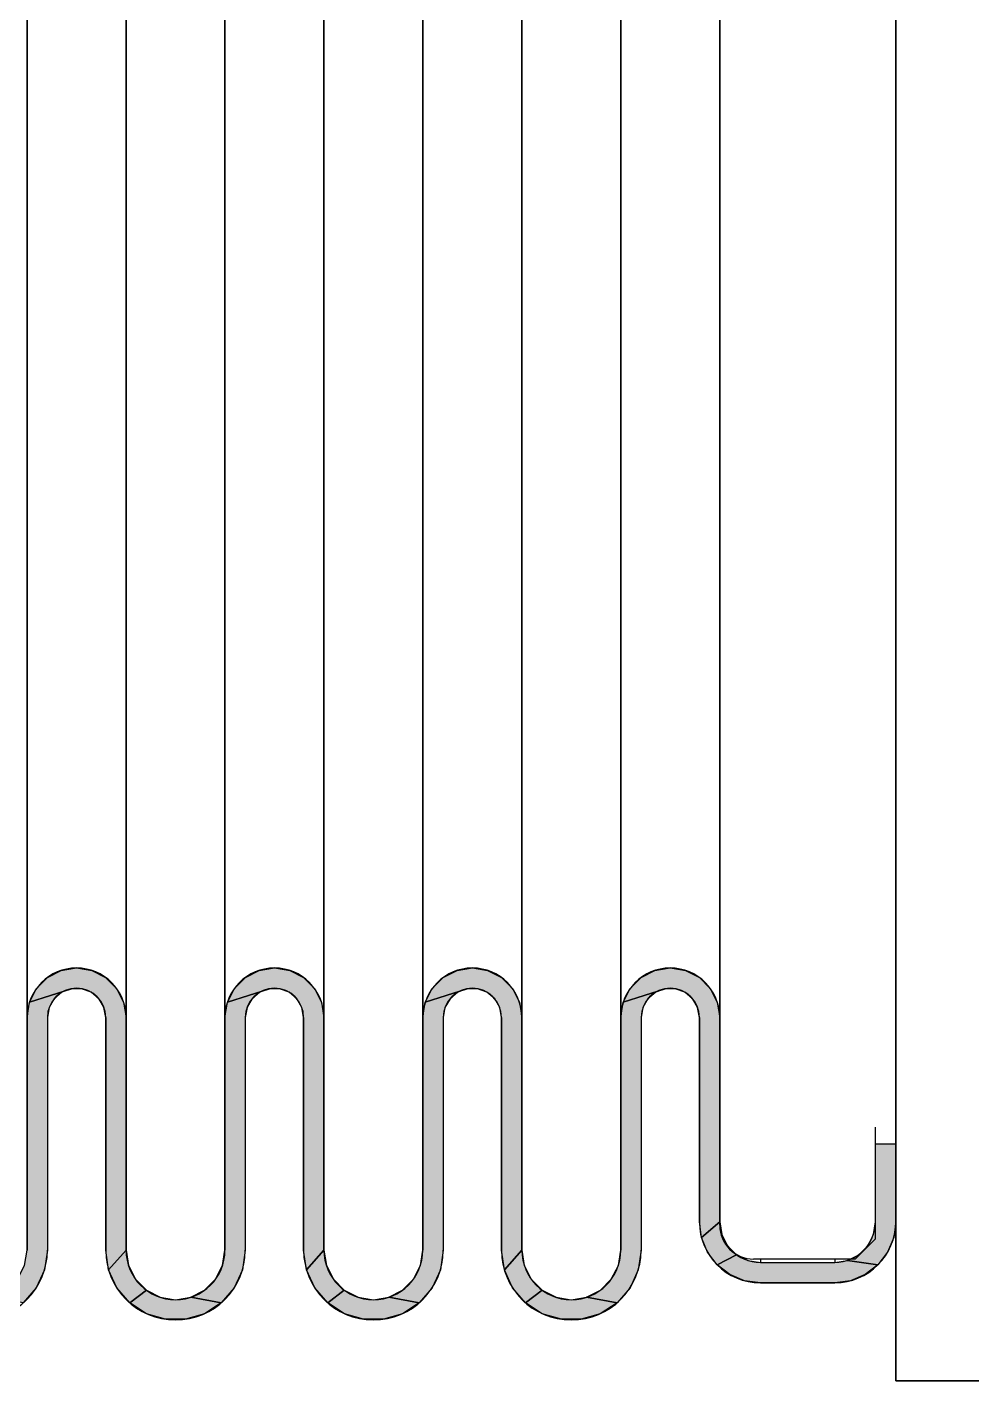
# Model space of a CAD drawing. Header units: millimetres. Extents: x -3183 to 3067, y 1033 to 2218.
# Drawn here: x 2817.27 to 2831.23, y 1586.05 to 1606.05 of the extents above; entities that cross this region are included whole.
import ezdxf

# ---------------------------------------------------------------- set-up
doc = ezdxf.new("R2010")
doc.units = ezdxf.units.MM
doc.layers.add('Kontury', color=7, linetype='Continuous', lineweight=35)

# ---------------------------------------------------------------- blocks, each defined once
blk = doc.blocks.new('*U99')
at = {"color": 2, "linetype": 'Continuous', "extrusion": (0, 0, -1)}
for points in [[(-131.972, 180.432), (-134.014, 180.109), (-131.649, 180.109)], [(-132.38, 180.64), (-133.69, 180.432), (-131.972, 180.432)], [(-133.69, 180.432), (-134.014, 180.109), (-131.972, 180.432)], [(-132.831, 180.711), (-133.283, 180.64), (-132.38, 180.64)], [(-133.283, 180.64), (-133.69, 180.432), (-132.38, 180.64)], [(-131.649, 180.109), (-132.682, 180.098), (-131.441, 179.701)], [(-134.014, 180.109), (-132.682, 180.098), (-131.649, 180.109)], [(-134.014, 180.109), (-132.981, 180.098), (-132.682, 180.098)], [(-134.014, 180.109), (-134.221, 179.701), (-132.981, 180.098)], [(-132.981, 180.098), (-134.221, 179.701), (-133.262, 179.996)], [(-133.262, 179.996), (-134.221, 179.701), (-133.491, 179.804)], [(-133.491, 179.804), (-134.221, 179.701), (-133.641, 179.544)], [(-134.221, 179.701), (-134.293, 179.25), (-133.641, 179.544)], [(-133.641, 179.544), (-134.293, 179.25), (-133.693, 179.25)], [(-133.693, 179.25), (-134.293, 172.373), (-133.693, 172.373)], [(-134.293, 179.25), (-134.293, 172.373), (-133.693, 179.25)], [(-134.293, 172.373), (-133.776, 171.792), (-133.693, 172.373)]]:
    blk.add_solid(points, dxfattribs=at)
blk = doc.blocks.new('*U100')
at = {"color": 2, "linetype": 'Continuous', "extrusion": (0, 0, -1)}
for points in [[(-137.818, 180.432), (-139.86, 180.109), (-137.495, 180.109)], [(-138.226, 180.64), (-139.537, 180.432), (-137.818, 180.432)], [(-139.537, 180.432), (-139.86, 180.109), (-137.818, 180.432)], [(-138.677, 180.711), (-139.129, 180.64), (-138.226, 180.64)], [(-139.129, 180.64), (-139.537, 180.432), (-138.226, 180.64)], [(-137.495, 180.109), (-138.528, 180.098), (-137.287, 179.701)], [(-139.86, 180.109), (-138.528, 180.098), (-137.495, 180.109)], [(-139.86, 180.109), (-138.827, 180.098), (-138.528, 180.098)], [(-139.86, 180.109), (-140.067, 179.701), (-138.827, 180.098)], [(-138.827, 180.098), (-140.067, 179.701), (-139.108, 179.996)], [(-139.108, 179.996), (-140.067, 179.701), (-139.337, 179.804)], [(-139.337, 179.804), (-140.067, 179.701), (-139.487, 179.544)], [(-140.067, 179.701), (-140.139, 179.25), (-139.487, 179.544)], [(-139.487, 179.544), (-140.139, 179.25), (-139.539, 179.25)], [(-139.539, 179.25), (-140.139, 172.373), (-139.539, 172.373)], [(-140.139, 179.25), (-140.139, 172.373), (-139.539, 179.25)], [(-140.139, 172.373), (-139.623, 171.792), (-139.539, 172.373)]]:
    blk.add_solid(points, dxfattribs=at)
blk = doc.blocks.new('*U101')
at = {"color": 2, "linetype": 'Continuous', "extrusion": (0, 0, -1)}
for points in [[(-143.665, 180.432), (-145.706, 180.109), (-143.341, 180.109)], [(-144.072, 180.64), (-145.383, 180.432), (-143.665, 180.432)], [(-145.383, 180.432), (-145.706, 180.109), (-143.665, 180.432)], [(-144.524, 180.711), (-144.975, 180.64), (-144.072, 180.64)], [(-144.975, 180.64), (-145.383, 180.432), (-144.072, 180.64)], [(-143.341, 180.109), (-144.374, 180.098), (-143.134, 179.701)], [(-145.706, 180.109), (-144.374, 180.098), (-143.341, 180.109)], [(-145.706, 180.109), (-144.673, 180.098), (-144.374, 180.098)], [(-145.706, 180.109), (-145.914, 179.701), (-144.673, 180.098)], [(-144.673, 180.098), (-145.914, 179.701), (-144.954, 179.996)], [(-144.954, 179.996), (-145.914, 179.701), (-145.184, 179.804)], [(-145.184, 179.804), (-145.914, 179.701), (-145.333, 179.544)], [(-145.914, 179.701), (-145.985, 179.25), (-145.333, 179.544)], [(-145.333, 179.544), (-145.985, 179.25), (-145.385, 179.25)], [(-145.385, 179.25), (-145.985, 172.373), (-145.385, 172.373)], [(-145.985, 179.25), (-145.985, 172.373), (-145.385, 179.25)], [(-145.985, 172.373), (-145.469, 171.792), (-145.385, 172.373)]]:
    blk.add_solid(points, dxfattribs=at)
blk = doc.blocks.new('*U102')
at = {"color": 2, "linetype": 'Continuous', "extrusion": (0, 0, -1)}
for points in [[(-149.511, 180.432), (-151.552, 180.109), (-149.187, 180.109)], [(-149.918, 180.64), (-151.229, 180.432), (-149.511, 180.432)], [(-151.229, 180.432), (-151.552, 180.109), (-149.511, 180.432)], [(-150.37, 180.711), (-150.821, 180.64), (-149.918, 180.64)], [(-150.821, 180.64), (-151.229, 180.432), (-149.918, 180.64)], [(-149.187, 180.109), (-150.22, 180.098), (-148.98, 179.701)], [(-151.552, 180.109), (-150.22, 180.098), (-149.187, 180.109)], [(-151.552, 180.109), (-150.519, 180.098), (-150.22, 180.098)], [(-151.552, 180.109), (-151.76, 179.701), (-150.519, 180.098)], [(-150.519, 180.098), (-151.76, 179.701), (-150.801, 179.996)], [(-150.801, 179.996), (-151.76, 179.701), (-151.03, 179.804)], [(-151.03, 179.804), (-151.76, 179.701), (-151.179, 179.544)], [(-151.76, 179.701), (-151.831, 179.25), (-151.179, 179.544)], [(-151.179, 179.544), (-151.831, 179.25), (-151.231, 179.25)], [(-151.231, 179.25), (-151.831, 173.211), (-151.231, 173.211)], [(-151.831, 179.25), (-151.831, 173.211), (-151.231, 179.25)], [(-151.831, 173.211), (-151.293, 172.745), (-151.231, 173.211)]]:
    blk.add_solid(points, dxfattribs=at)
blk = doc.blocks.new('*U106')
at = {"color": 2, "linetype": 'Continuous', "extrusion": (0, 0, -1)}
for points in [[(-132.682, 180.098), (-132.401, 179.996), (-131.441, 179.701)], [(-131.441, 179.701), (-132.022, 179.544), (-131.37, 179.25)], [(-132.401, 179.996), (-132.171, 179.804), (-131.441, 179.701)], [(-132.171, 179.804), (-132.022, 179.544), (-131.441, 179.701)], [(-132.022, 179.544), (-131.97, 179.25), (-131.37, 179.25)], [(-131.37, 179.25), (-131.97, 172.373), (-131.37, 172.373)], [(-131.97, 179.25), (-131.97, 172.373), (-131.37, 179.25)], [(-131.37, 172.373), (-131.886, 171.792), (-131.298, 171.921)], [(-131.97, 172.373), (-131.886, 171.792), (-131.37, 172.373)], [(-131.298, 171.921), (-131.886, 171.792), (-131.091, 171.514)], [(-131.886, 171.792), (-131.643, 171.258), (-131.091, 171.514)], [(-131.091, 171.514), (-131.643, 171.258), (-130.767, 171.19)], [(-131.643, 171.258), (-131.258, 170.815), (-130.767, 171.19)], [(-130.767, 171.19), (-131.258, 170.815), (-130.36, 170.983)]]:
    blk.add_solid(points, dxfattribs=at)
blk = doc.blocks.new('*U107')
at = {"color": 2, "linetype": 'Continuous', "extrusion": (0, 0, -1)}
for points in [[(-138.528, 180.098), (-138.247, 179.996), (-137.287, 179.701)], [(-137.287, 179.701), (-137.868, 179.544), (-137.216, 179.25)], [(-138.247, 179.996), (-138.018, 179.804), (-137.287, 179.701)], [(-138.018, 179.804), (-137.868, 179.544), (-137.287, 179.701)], [(-137.868, 179.544), (-137.816, 179.25), (-137.216, 179.25)], [(-137.216, 179.25), (-137.816, 172.373), (-137.216, 172.373)], [(-137.816, 179.25), (-137.816, 172.373), (-137.216, 179.25)], [(-137.216, 172.373), (-137.732, 171.792), (-137.144, 171.921)], [(-137.816, 172.373), (-137.732, 171.792), (-137.216, 172.373)], [(-137.144, 171.921), (-137.732, 171.792), (-136.937, 171.514)], [(-137.732, 171.792), (-137.489, 171.258), (-136.937, 171.514)], [(-136.937, 171.514), (-137.489, 171.258), (-136.613, 171.19)], [(-137.489, 171.258), (-137.104, 170.815), (-136.613, 171.19)], [(-136.613, 171.19), (-137.104, 170.815), (-136.206, 170.983)]]:
    blk.add_solid(points, dxfattribs=at)
blk = doc.blocks.new('*U108')
at = {"color": 2, "linetype": 'Continuous', "extrusion": (0, 0, -1)}
for points in [[(-144.374, 180.098), (-144.093, 179.996), (-143.134, 179.701)], [(-143.134, 179.701), (-143.714, 179.544), (-143.062, 179.25)], [(-144.093, 179.996), (-143.864, 179.804), (-143.134, 179.701)], [(-143.864, 179.804), (-143.714, 179.544), (-143.134, 179.701)], [(-143.714, 179.544), (-143.662, 179.25), (-143.062, 179.25)], [(-143.062, 179.25), (-143.662, 172.373), (-143.062, 172.373)], [(-143.662, 179.25), (-143.662, 172.373), (-143.062, 179.25)], [(-143.062, 172.373), (-143.579, 171.792), (-142.991, 171.921)], [(-143.662, 172.373), (-143.579, 171.792), (-143.062, 172.373)], [(-142.991, 171.921), (-143.579, 171.792), (-142.783, 171.514)], [(-143.579, 171.792), (-143.335, 171.258), (-142.783, 171.514)], [(-142.783, 171.514), (-143.335, 171.258), (-142.46, 171.19)], [(-143.335, 171.258), (-142.951, 170.815), (-142.46, 171.19)], [(-142.46, 171.19), (-142.951, 170.815), (-142.052, 170.983)]]:
    blk.add_solid(points, dxfattribs=at)
blk = doc.blocks.new('*U109')
at = {"color": 2, "linetype": 'Continuous', "extrusion": (0, 0, -1)}
for points in [[(-150.22, 180.098), (-149.939, 179.996), (-148.98, 179.701)], [(-148.98, 179.701), (-149.56, 179.544), (-148.908, 179.25)], [(-149.939, 179.996), (-149.71, 179.804), (-148.98, 179.701)], [(-149.71, 179.804), (-149.56, 179.544), (-148.98, 179.701)], [(-149.56, 179.544), (-149.508, 179.25), (-148.908, 179.25)], [(-148.908, 179.25), (-149.508, 172.373), (-148.908, 172.373)], [(-149.508, 179.25), (-149.508, 172.373), (-148.908, 179.25)], [(-148.908, 172.373), (-149.425, 171.792), (-148.837, 171.921)], [(-149.508, 172.373), (-149.425, 171.792), (-148.908, 172.373)], [(-148.837, 171.921), (-149.425, 171.792), (-148.629, 171.514)], [(-149.425, 171.792), (-149.181, 171.258), (-148.629, 171.514)], [(-148.629, 171.514), (-149.181, 171.258), (-148.306, 171.19)], [(-149.181, 171.258), (-148.797, 170.815), (-148.306, 171.19)], [(-148.306, 171.19), (-148.797, 170.815), (-147.898, 170.983)]]:
    blk.add_solid(points, dxfattribs=at)
blk = doc.blocks.new('*U111')
at = {"color": 2, "linetype": 'Continuous', "extrusion": (0, 0, -1)}
for points in [[(-157.031, 173.211), (-156.431, 175.511), (-157.031, 175.511)], [(-156.431, 175.511), (-157.031, 173.211), (-156.431, 173.211)], [(-156.431, 173.211), (-156.97, 172.745), (-156.373, 172.84)], [(-157.031, 173.211), (-156.97, 172.745), (-156.431, 173.211)], [(-156.373, 172.84), (-156.97, 172.745), (-156.202, 172.506)], [(-156.202, 172.506), (-156.79, 172.311), (-155.937, 172.24)], [(-156.97, 172.745), (-156.79, 172.311), (-156.202, 172.506)], [(-155.937, 172.24), (-156.504, 171.939), (-155.602, 172.07)], [(-156.79, 172.311), (-156.504, 171.939), (-155.937, 172.24)]]:
    blk.add_solid(points, dxfattribs=at)
blk = doc.blocks.new('*U113')
at = {"color": 2, "linetype": 'Continuous', "extrusion": (0, 0, -1)}
for points in [[(-151.831, 173.211), (-151.89, 172.84), (-151.293, 172.745)], [(-151.89, 172.84), (-152.061, 172.506), (-151.293, 172.745)], [(-151.293, 172.745), (-152.061, 172.506), (-151.472, 172.311)], [(-152.061, 172.506), (-152.326, 172.24), (-151.472, 172.311)], [(-151.472, 172.311), (-152.326, 172.24), (-151.759, 171.939)]]:
    blk.add_solid(points, dxfattribs=at)
blk = doc.blocks.new('*U115')
at = {"color": 2, "linetype": 'Continuous', "extrusion": (0, 0, -1)}
for points in [[(-152.326, 172.24), (-152.661, 172.07), (-151.759, 171.939)], [(-152.661, 172.07), (-153.031, 172.011), (-151.759, 171.939)], [(-155.231, 172.011), (-156.504, 171.939), (-151.759, 171.939)], [(-151.759, 171.939), (-153.031, 172.011), (-155.231, 172.011)], [(-155.602, 172.07), (-156.504, 171.939), (-155.231, 172.011)], [(-151.759, 171.939), (-156.131, 171.652), (-152.131, 171.652)], [(-156.504, 171.939), (-156.131, 171.652), (-151.759, 171.939)], [(-152.131, 171.652), (-155.697, 171.473), (-152.565, 171.473)], [(-156.131, 171.652), (-155.697, 171.473), (-152.131, 171.652)], [(-152.565, 171.473), (-155.231, 171.411), (-153.031, 171.411)], [(-155.697, 171.473), (-155.231, 171.411), (-152.565, 171.473)]]:
    blk.add_solid(points, dxfattribs=at)
blk = doc.blocks.new('*U119')
at = {"color": 2, "linetype": 'Continuous', "extrusion": (0, 0, -1)}
for points in [[(-134.293, 172.373), (-134.364, 171.921), (-133.776, 171.792)], [(-134.364, 171.921), (-134.572, 171.514), (-133.776, 171.792)], [(-133.776, 171.792), (-134.572, 171.514), (-134.02, 171.258)], [(-134.572, 171.514), (-134.895, 171.19), (-134.02, 171.258)], [(-134.02, 171.258), (-134.895, 171.19), (-134.404, 170.815)]]:
    blk.add_solid(points, dxfattribs=at)
blk = doc.blocks.new('*U120')
at = {"color": 2, "linetype": 'Continuous', "extrusion": (0, 0, -1)}
for points in [[(-140.139, 172.373), (-140.211, 171.921), (-139.623, 171.792)], [(-140.211, 171.921), (-140.418, 171.514), (-139.623, 171.792)], [(-139.623, 171.792), (-140.418, 171.514), (-139.866, 171.258)], [(-140.418, 171.514), (-140.741, 171.19), (-139.866, 171.258)], [(-139.866, 171.258), (-140.741, 171.19), (-140.251, 170.815)]]:
    blk.add_solid(points, dxfattribs=at)
blk = doc.blocks.new('*U121')
at = {"color": 2, "linetype": 'Continuous', "extrusion": (0, 0, -1)}
for points in [[(-145.985, 172.373), (-146.057, 171.921), (-145.469, 171.792)], [(-146.057, 171.921), (-146.264, 171.514), (-145.469, 171.792)], [(-145.469, 171.792), (-146.264, 171.514), (-145.712, 171.258)], [(-146.264, 171.514), (-146.588, 171.19), (-145.712, 171.258)], [(-145.712, 171.258), (-146.588, 171.19), (-146.097, 170.815)]]:
    blk.add_solid(points, dxfattribs=at)
blk = doc.blocks.new('*U125')
at = {"color": 2, "linetype": 'Continuous', "extrusion": (0, 0, -1)}
for points in [[(-134.895, 171.19), (-135.303, 170.983), (-134.404, 170.815)], [(-135.303, 170.983), (-135.754, 170.911), (-134.404, 170.815)], [(-135.754, 170.911), (-137.104, 170.815), (-134.404, 170.815)], [(-134.404, 170.815), (-136.611, 170.498), (-134.898, 170.498)], [(-137.104, 170.815), (-136.611, 170.498), (-134.404, 170.815)], [(-136.206, 170.983), (-137.104, 170.815), (-135.754, 170.911)], [(-134.898, 170.498), (-136.048, 170.332), (-135.461, 170.332)], [(-136.611, 170.498), (-136.048, 170.332), (-134.898, 170.498)]]:
    blk.add_solid(points, dxfattribs=at)
blk = doc.blocks.new('*U126')
at = {"color": 2, "linetype": 'Continuous', "extrusion": (0, 0, -1)}
for points in [[(-140.741, 171.19), (-141.149, 170.983), (-140.251, 170.815)], [(-141.149, 170.983), (-141.601, 170.911), (-140.251, 170.815)], [(-141.601, 170.911), (-142.951, 170.815), (-140.251, 170.815)], [(-140.251, 170.815), (-142.457, 170.498), (-140.744, 170.498)], [(-142.951, 170.815), (-142.457, 170.498), (-140.251, 170.815)], [(-142.052, 170.983), (-142.951, 170.815), (-141.601, 170.911)], [(-140.744, 170.498), (-141.894, 170.332), (-141.307, 170.332)], [(-142.457, 170.498), (-141.894, 170.332), (-140.744, 170.498)]]:
    blk.add_solid(points, dxfattribs=at)
blk = doc.blocks.new('*U127')
at = {"color": 2, "linetype": 'Continuous', "extrusion": (0, 0, -1)}
for points in [[(-146.588, 171.19), (-146.995, 170.983), (-146.097, 170.815)], [(-146.995, 170.983), (-147.447, 170.911), (-146.097, 170.815)], [(-147.447, 170.911), (-148.797, 170.815), (-146.097, 170.815)], [(-146.097, 170.815), (-148.303, 170.498), (-146.59, 170.498)], [(-148.797, 170.815), (-148.303, 170.498), (-146.097, 170.815)], [(-147.898, 170.983), (-148.797, 170.815), (-147.447, 170.911)], [(-146.59, 170.498), (-147.74, 170.332), (-147.153, 170.332)], [(-148.303, 170.498), (-147.74, 170.332), (-146.59, 170.498)]]:
    blk.add_solid(points, dxfattribs=at)

msp = doc.modelspace()

# ---------------------------------------------------------------- linework, layer by layer
at = {"color": 2, "linetype": 'Continuous'}
for p, q in [((2817.27237, 1591.41768), (2817.30814, 1591.6435)), ((2820.19545, 1591.41768), (2820.23121, 1591.6435)), ((2823.11852, 1591.41768), (2823.15429, 1591.6435)), ((2826.0416, 1591.41768), (2826.07737, 1591.6435)), ((2827.50314, 1588.39845), (2827.5325, 1588.21304)), ((2818.73391, 1587.97922), (2818.76967, 1587.7534)), ((2821.65698, 1587.97922), (2821.69275, 1587.7534)), ((2824.58006, 1587.97922), (2824.61583, 1587.7534)), ((2829.20314, 1587.79845), (2829.38855, 1587.82781)), ((2819.46468, 1587.24845), (2819.6905, 1587.28421)), ((2822.38775, 1587.24845), (2822.61357, 1587.28421)), ((2825.31083, 1587.24845), (2825.53665, 1587.28421))]:
    msp.add_line(p, q, dxfattribs=at)
at = {"color": 7, "linetype": 'Continuous'}
for p, q in [((2817.57237, 1591.41768), (2817.57237, 1587.97922)), ((2818.43391, 1591.41768), (2818.43391, 1587.97922)), ((2820.49545, 1591.41768), (2820.49545, 1587.97922)), ((2821.35698, 1591.41768), (2821.35698, 1587.97922)), ((2823.41852, 1591.41768), (2823.41852, 1587.97922)), ((2824.28006, 1591.41768), (2824.28006, 1587.97922)), ((2826.3416, 1591.41768), (2826.3416, 1587.97922)), ((2827.20314, 1591.41768), (2827.20314, 1588.39845)), ((2829.80314, 1588.14845), (2829.80314, 1589.79845)), ((2830.10314, 1589.79845), (2830.10314, 1588.39845)), ((2829.80314, 1589.54845), (2830.10314, 1589.54845)), ((2829.80314, 1588.14845), (2829.50314, 1587.84845)), ((2829.50314, 1587.84845), (2828.00314, 1587.84845)), ((2828.10314, 1587.84845), (2828.10314, 1587.79845)), ((2829.20314, 1587.84845), (2829.20314, 1587.79845)), ((2828.10314, 1587.79845), (2829.20314, 1587.79845)), ((2828.10314, 1587.49845), (2829.20314, 1587.49845))]:
    msp.add_line(p, q, dxfattribs=at)
at = {"color": 2, "linetype": 'Continuous'}
for points in [[(2818.00314, 1592.14845), (2818.22896, 1592.11268), (2818.43267, 1592.00888), (2818.59434, 1591.84721), (2818.69814, 1591.6435), (2818.73391, 1591.41768), (2818.73391, 1587.97922), (2818.47566, 1587.68882), (2818.43391, 1587.97922), (2818.43391, 1591.41768), (2818.40793, 1591.56501), (2818.33313, 1591.69457), (2818.21852, 1591.79074), (2818.07794, 1591.8419), (2817.92834, 1591.8419), (2817.30814, 1591.6435), (2817.41193, 1591.84721), (2817.5736, 1592.00888), (2817.77732, 1592.11268), (2818.00314, 1592.14845)], [(2818.43391, 1591.41768), (2818.40793, 1591.56501), (2818.33313, 1591.69457), (2818.21852, 1591.79074), (2818.07794, 1591.8419), (2817.92834, 1591.8419), (2817.30814, 1591.6435), (2817.41193, 1591.84721), (2817.5736, 1592.00888), (2817.77732, 1592.11268), (2818.00314, 1592.14845)], [(2818.00314, 1592.14845), (2818.22896, 1592.11268), (2818.43267, 1592.00888), (2818.59434, 1591.84721), (2818.69814, 1591.6435), (2818.73391, 1591.41768)], [(2820.92621, 1592.14845), (2821.15204, 1592.11268), (2821.35575, 1592.00888), (2821.51742, 1591.84721), (2821.62122, 1591.6435), (2821.65698, 1591.41768), (2821.65698, 1587.97922), (2821.39874, 1587.68882), (2821.35698, 1587.97922), (2821.35698, 1591.41768), (2821.33101, 1591.56501), (2821.2562, 1591.69457), (2821.1416, 1591.79074), (2821.00102, 1591.8419), (2820.85141, 1591.8419), (2820.23121, 1591.6435), (2820.33501, 1591.84721), (2820.49668, 1592.00888), (2820.70039, 1592.11268), (2820.92621, 1592.14845)], [(2821.35698, 1591.41768), (2821.33101, 1591.56501), (2821.2562, 1591.69457), (2821.1416, 1591.79074), (2821.00102, 1591.8419), (2820.85141, 1591.8419), (2820.23121, 1591.6435), (2820.33501, 1591.84721), (2820.49668, 1592.00888), (2820.70039, 1592.11268), (2820.92621, 1592.14845)], [(2820.92621, 1592.14845), (2821.15204, 1592.11268), (2821.35575, 1592.00888), (2821.51742, 1591.84721), (2821.62122, 1591.6435), (2821.65698, 1591.41768)], [(2823.84929, 1592.14845), (2824.07511, 1592.11268), (2824.27883, 1592.00888), (2824.4405, 1591.84721), (2824.54429, 1591.6435), (2824.58006, 1591.41768), (2824.58006, 1587.97922), (2824.32181, 1587.68882), (2824.28006, 1587.97922), (2824.28006, 1591.41768), (2824.25408, 1591.56501), (2824.17928, 1591.69457), (2824.06468, 1591.79074), (2823.92409, 1591.8419), (2823.77449, 1591.8419), (2823.15429, 1591.6435), (2823.25809, 1591.84721), (2823.41976, 1592.00888), (2823.62347, 1592.11268), (2823.84929, 1592.14845)], [(2824.28006, 1591.41768), (2824.25408, 1591.56501), (2824.17928, 1591.69457), (2824.06468, 1591.79074), (2823.92409, 1591.8419), (2823.77449, 1591.8419), (2823.15429, 1591.6435), (2823.25809, 1591.84721), (2823.41976, 1592.00888), (2823.62347, 1592.11268), (2823.84929, 1592.14845)], [(2823.84929, 1592.14845), (2824.07511, 1592.11268), (2824.27883, 1592.00888), (2824.4405, 1591.84721), (2824.54429, 1591.6435), (2824.58006, 1591.41768)], [(2826.77237, 1592.14845), (2826.99819, 1592.11268), (2827.2019, 1592.00888), (2827.36357, 1591.84721), (2827.46737, 1591.6435), (2827.50314, 1591.41768), (2827.50314, 1588.39845), (2827.2338, 1588.16551), (2827.20314, 1588.39845), (2827.20314, 1591.41768), (2827.17716, 1591.56501), (2827.10236, 1591.69457), (2826.98775, 1591.79074), (2826.84717, 1591.8419), (2826.69757, 1591.8419), (2826.07737, 1591.6435), (2826.18116, 1591.84721), (2826.34283, 1592.00888), (2826.54655, 1592.11268), (2826.77237, 1592.14845)], [(2827.20314, 1591.41768), (2827.17716, 1591.56501), (2827.10236, 1591.69457), (2826.98775, 1591.79074), (2826.84717, 1591.8419), (2826.69757, 1591.8419), (2826.07737, 1591.6435), (2826.18116, 1591.84721), (2826.34283, 1592.00888), (2826.54655, 1592.11268), (2826.77237, 1592.14845)], [(2826.77237, 1592.14845), (2826.99819, 1592.11268), (2827.2019, 1592.00888), (2827.36357, 1591.84721), (2827.46737, 1591.6435), (2827.50314, 1591.41768)], [(2817.67315, 1591.69457), (2817.59835, 1591.56501), (2817.57237, 1591.41768), (2817.57237, 1587.97922), (2817.53062, 1587.68882), (2817.40874, 1587.42194), (2817.21661, 1587.20021), (2816.76742, 1587.28421), (2816.97113, 1587.38801), (2817.1328, 1587.54968), (2817.2366, 1587.7534), (2817.27237, 1587.97922), (2817.27237, 1591.41768), (2817.30814, 1591.6435), (2817.92834, 1591.8419), (2817.78775, 1591.79074), (2817.67315, 1591.69457)], [(2817.92834, 1591.8419), (2817.78775, 1591.79074), (2817.67315, 1591.69457)], [(2820.59623, 1591.69457), (2820.52142, 1591.56501), (2820.49545, 1591.41768), (2820.49545, 1587.97922), (2820.45369, 1587.68882), (2820.33181, 1587.42194), (2820.13969, 1587.20021), (2819.6905, 1587.28421), (2819.89421, 1587.38801), (2820.05588, 1587.54968), (2820.15968, 1587.7534), (2820.19545, 1587.97922), (2820.19545, 1591.41768), (2820.23121, 1591.6435), (2820.85141, 1591.8419), (2820.71083, 1591.79074), (2820.59623, 1591.69457)], [(2820.85141, 1591.8419), (2820.71083, 1591.79074), (2820.59623, 1591.69457)], [(2823.5193, 1591.69457), (2823.4445, 1591.56501), (2823.41852, 1591.41768), (2823.41852, 1587.97922), (2823.37677, 1587.68882), (2823.25489, 1587.42194), (2823.06276, 1587.20021), (2822.61357, 1587.28421), (2822.81729, 1587.38801), (2822.97896, 1587.54968), (2823.08276, 1587.7534), (2823.11852, 1587.97922), (2823.11852, 1591.41768), (2823.15429, 1591.6435), (2823.77449, 1591.8419), (2823.63391, 1591.79074), (2823.5193, 1591.69457)], [(2823.77449, 1591.8419), (2823.63391, 1591.79074), (2823.5193, 1591.69457)], [(2826.44238, 1591.69457), (2826.36758, 1591.56501), (2826.3416, 1591.41768), (2826.3416, 1587.97922), (2826.29985, 1587.68882), (2826.17797, 1587.42194), (2825.98584, 1587.20021), (2825.53665, 1587.28421), (2825.74037, 1587.38801), (2825.90204, 1587.54968), (2826.00583, 1587.7534), (2826.0416, 1587.97922), (2826.0416, 1591.41768), (2826.07737, 1591.6435), (2826.69757, 1591.8419), (2826.55698, 1591.79074), (2826.44238, 1591.69457)], [(2826.69757, 1591.8419), (2826.55698, 1591.79074), (2826.44238, 1591.69457)], [(2817.67315, 1591.69457), (2817.59835, 1591.56501), (2817.57237, 1591.41768)], [(2820.59623, 1591.69457), (2820.52142, 1591.56501), (2820.49545, 1591.41768)], [(2823.5193, 1591.69457), (2823.4445, 1591.56501), (2823.41852, 1591.41768)], [(2826.44238, 1591.69457), (2826.36758, 1591.56501), (2826.3416, 1591.41768)], [(2829.80314, 1588.39845), (2829.80314, 1589.54845), (2830.10314, 1589.54845), (2830.10314, 1588.39845), (2830.07247, 1588.16551), (2829.98256, 1587.94845), (2829.83953, 1587.76205), (2829.38855, 1587.82781), (2829.55581, 1587.91304), (2829.68855, 1588.04578), (2829.77377, 1588.21304), (2829.80314, 1588.39845)], [(2827.50314, 1588.39845), (2827.2338, 1588.16551), (2827.20314, 1588.39845)], [(2827.5325, 1588.21304), (2827.61773, 1588.04578), (2827.75047, 1587.91304), (2827.46674, 1587.76205), (2827.32372, 1587.94845), (2827.2338, 1588.16551), (2827.50314, 1588.39845), (2827.5325, 1588.21304)], [(2827.5325, 1588.21304), (2827.61773, 1588.04578), (2827.75047, 1587.91304), (2827.46674, 1587.76205), (2827.32372, 1587.94845), (2827.2338, 1588.16551)], [(2830.10314, 1588.39845), (2830.07247, 1588.16551), (2829.98256, 1587.94845), (2829.83953, 1587.76205), (2829.38855, 1587.82781), (2829.55581, 1587.91304), (2829.68855, 1588.04578), (2829.77377, 1588.21304), (2829.80314, 1588.39845)], [(2817.57237, 1587.97922), (2817.53062, 1587.68882), (2817.40874, 1587.42194), (2817.21661, 1587.20021), (2816.76742, 1587.28421), (2816.97113, 1587.38801), (2817.1328, 1587.54968), (2817.2366, 1587.7534), (2817.27237, 1587.97922)], [(2818.73391, 1587.97922), (2818.47566, 1587.68882), (2818.43391, 1587.97922)], [(2818.76967, 1587.7534), (2818.87347, 1587.54968), (2819.03514, 1587.38801), (2818.78967, 1587.20021), (2818.59754, 1587.42194), (2818.47566, 1587.68882), (2818.73391, 1587.97922), (2818.76967, 1587.7534)], [(2820.49545, 1587.97922), (2820.45369, 1587.68882), (2820.33181, 1587.42194), (2820.13969, 1587.20021), (2819.6905, 1587.28421), (2819.89421, 1587.38801), (2820.05588, 1587.54968), (2820.15968, 1587.7534), (2820.19545, 1587.97922)], [(2821.65698, 1587.97922), (2821.39874, 1587.68882), (2821.35698, 1587.97922)], [(2821.69275, 1587.7534), (2821.79655, 1587.54968), (2821.95822, 1587.38801), (2821.71274, 1587.20021), (2821.52062, 1587.42194), (2821.39874, 1587.68882), (2821.65698, 1587.97922), (2821.69275, 1587.7534)], [(2823.41852, 1587.97922), (2823.37677, 1587.68882), (2823.25489, 1587.42194), (2823.06276, 1587.20021), (2822.61357, 1587.28421), (2822.81729, 1587.38801), (2822.97896, 1587.54968), (2823.08276, 1587.7534), (2823.11852, 1587.97922)], [(2824.58006, 1587.97922), (2824.32181, 1587.68882), (2824.28006, 1587.97922)], [(2824.61583, 1587.7534), (2824.71963, 1587.54968), (2824.88129, 1587.38801), (2824.63582, 1587.20021), (2824.44369, 1587.42194), (2824.32181, 1587.68882), (2824.58006, 1587.97922), (2824.61583, 1587.7534)], [(2826.3416, 1587.97922), (2826.29985, 1587.68882), (2826.17797, 1587.42194), (2825.98584, 1587.20021), (2825.53665, 1587.28421), (2825.74037, 1587.38801), (2825.90204, 1587.54968), (2826.00583, 1587.7534), (2826.0416, 1587.97922)], [(2829.20314, 1587.79845), (2829.38855, 1587.82781), (2829.83953, 1587.76205), (2829.65314, 1587.61903), (2829.43608, 1587.52912), (2829.20314, 1587.49845), (2828.10314, 1587.49845), (2827.8702, 1587.52912), (2827.65314, 1587.61903), (2827.46674, 1587.76205), (2827.75047, 1587.91304), (2827.91773, 1587.82781), (2828.10314, 1587.79845), (2829.20314, 1587.79845)], [(2827.75047, 1587.91304), (2827.91773, 1587.82781), (2828.10314, 1587.79845)], [(2818.76967, 1587.7534), (2818.87347, 1587.54968), (2819.03514, 1587.38801), (2818.78967, 1587.20021), (2818.59754, 1587.42194), (2818.47566, 1587.68882)], [(2821.69275, 1587.7534), (2821.79655, 1587.54968), (2821.95822, 1587.38801), (2821.71274, 1587.20021), (2821.52062, 1587.42194), (2821.39874, 1587.68882)], [(2824.61583, 1587.7534), (2824.71963, 1587.54968), (2824.88129, 1587.38801), (2824.63582, 1587.20021), (2824.44369, 1587.42194), (2824.32181, 1587.68882)], [(2828.10314, 1587.49845), (2827.8702, 1587.52912), (2827.65314, 1587.61903), (2827.46674, 1587.76205)], [(2829.83953, 1587.76205), (2829.65314, 1587.61903), (2829.43608, 1587.52912), (2829.20314, 1587.49845)], [(2819.46468, 1587.24845), (2819.6905, 1587.28421), (2820.13969, 1587.20021), (2819.89287, 1587.0416), (2819.61137, 1586.95894), (2819.31798, 1586.95894), (2819.03648, 1587.0416), (2818.78967, 1587.20021), (2819.03514, 1587.38801), (2819.23886, 1587.28421), (2819.46468, 1587.24845)], [(2820.13969, 1587.20021), (2819.89287, 1587.0416), (2819.61137, 1586.95894), (2819.31798, 1586.95894), (2819.03648, 1587.0416), (2818.78967, 1587.20021)], [(2819.03514, 1587.38801), (2819.23886, 1587.28421), (2819.46468, 1587.24845)], [(2822.38775, 1587.24845), (2822.61357, 1587.28421), (2823.06276, 1587.20021), (2822.81595, 1587.0416), (2822.53445, 1586.95894), (2822.24106, 1586.95894), (2821.95956, 1587.0416), (2821.71274, 1587.20021), (2821.95822, 1587.38801), (2822.16193, 1587.28421), (2822.38775, 1587.24845)], [(2823.06276, 1587.20021), (2822.81595, 1587.0416), (2822.53445, 1586.95894), (2822.24106, 1586.95894), (2821.95956, 1587.0416), (2821.71274, 1587.20021)], [(2821.95822, 1587.38801), (2822.16193, 1587.28421), (2822.38775, 1587.24845)], [(2825.31083, 1587.24845), (2825.53665, 1587.28421), (2825.98584, 1587.20021), (2825.73903, 1587.0416), (2825.45752, 1586.95894), (2825.16414, 1586.95894), (2824.88263, 1587.0416), (2824.63582, 1587.20021), (2824.88129, 1587.38801), (2825.08501, 1587.28421), (2825.31083, 1587.24845)], [(2825.98584, 1587.20021), (2825.73903, 1587.0416), (2825.45752, 1586.95894), (2825.16414, 1586.95894), (2824.88263, 1587.0416), (2824.63582, 1587.20021)], [(2824.88129, 1587.38801), (2825.08501, 1587.28421), (2825.31083, 1587.24845)]]:
    msp.add_lwpolyline(points, dxfattribs=at)
at = {"color": 7, "linetype": 'Continuous'}
for centre, radius, start, end in [((2818.00314, 1591.41768), 0.73077, 0, 180), ((2820.92621, 1591.41768), 0.73077, 0, 180), ((2823.84929, 1591.41768), 0.73077, 0, 180), ((2826.77237, 1591.41768), 0.73077, 0, 180), ((2818.00314, 1591.41768), 0.43077, 0, 180), ((2820.92621, 1591.41768), 0.43077, 0, 180), ((2823.84929, 1591.41768), 0.43077, 0, 180), ((2826.77237, 1591.41768), 0.43077, 0, 180), ((2828.10314, 1588.39845), 0.9, 180, 270), ((2828.10314, 1588.39845), 0.6, 180, 270), ((2828.00314, 1588.34845), 0.5, 180, 270), ((2829.20314, 1588.39845), 0.6, 270, 0), ((2829.20314, 1588.39845), 0.9, 270, 0), ((2816.5416, 1587.97922), 1.03077, 180, 0), ((2819.46468, 1587.97922), 1.03077, 180, 0), ((2819.46468, 1587.97922), 0.73077, 180, 0), ((2822.38775, 1587.97922), 1.03077, 180, 0), ((2822.38775, 1587.97922), 0.73077, 180, 0), ((2825.31083, 1587.97922), 1.03077, 180, 0), ((2825.31083, 1587.97922), 0.73077, 180, 0)]:
    msp.add_arc(centre, radius, start, end, dxfattribs=at)
at = {"layer": 'Kontury', "color": 7, "linetype": 'Continuous'}
for p, q in [((2817.27237, 1624.11768), (2817.27237, 1587.97922)), ((2818.73391, 1624.11768), (2818.73391, 1587.97922)), ((2820.19545, 1624.11768), (2820.19545, 1587.97922)), ((2821.65698, 1624.11768), (2821.65698, 1587.97922)), ((2823.11852, 1624.11768), (2823.11852, 1587.97922)), ((2824.58006, 1624.11768), (2824.58006, 1587.97922)), ((2826.0416, 1624.11768), (2826.0416, 1587.97922)), ((2827.50314, 1588.34845), (2827.50314, 1623.74845))]:
    msp.add_line(p, q, dxfattribs=at)
at = {"layer": 'Kontury'}
for p, q in [((2830.10314, 1589.79845), (2830.10314, 1622.54845)), ((2830.10314, 1586.04845), (2830.10314, 1589.79845)), ((2832.35314, 1586.04845), (2830.10314, 1586.04845))]:
    msp.add_line(p, q, dxfattribs=at)

# ---------------------------------------------------------------- block references
at = {"color": 2, "linetype": 'Continuous', "xscale": 0.5, "yscale": 0.5, "zscale": 0.5}
for name in ['*U99', '*U100', '*U101', '*U102', '*U106', '*U107', '*U108', '*U109', '*U111', '*U113', '*U119', '*U120', '*U121', '*U115', '*U125', '*U126', '*U127']:
    msp.add_blockref(name, (2751.58748, 1501.7928), dxfattribs=at)

doc.saveas('drawing.dxf')
